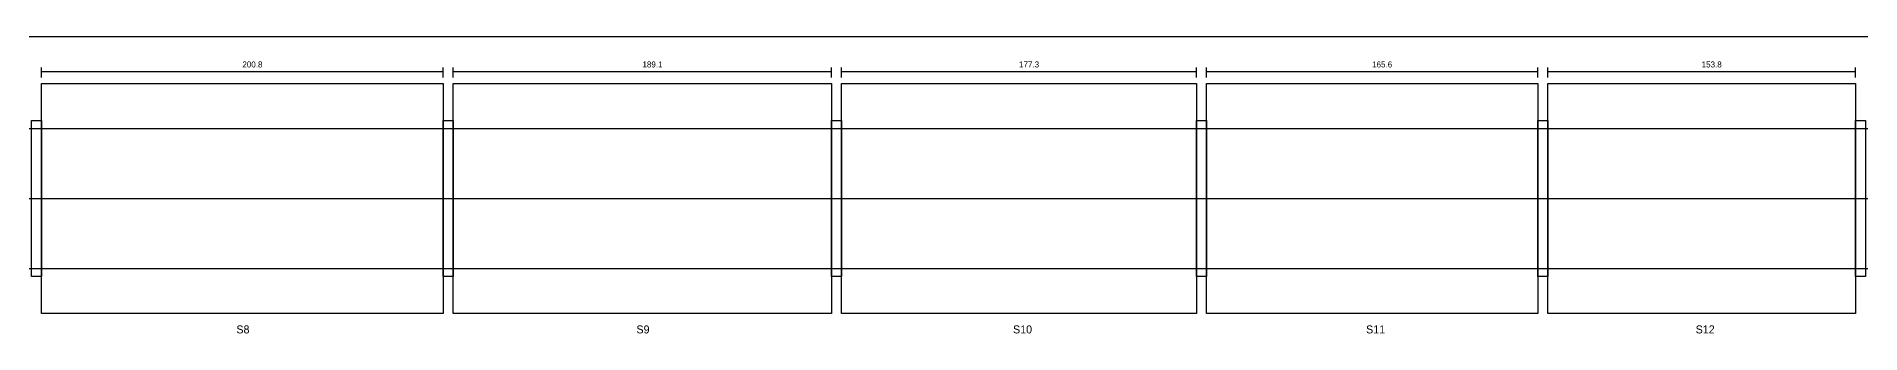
# Model space of a CAD drawing. Header units: metres. Extents: x -20 to 3497, y -89 to 86.
# Drawn here: x 1788 to 2699, y -68 to 81 of the extents above; entities that cross this region are included whole.
import ezdxf

# ---------------------------------------------------------------- set-up
doc = ezdxf.new("R2010")
doc.units = ezdxf.units.M
for name, color, linetype in [('CENTRE', 1, 'Continuous'), ('DIMENSION', 2, 'Continuous'), ('HATCH', 8, 'Continuous'), ('OUTLINE', 7, 'Continuous'), ('TITLE', 4, 'Continuous')]:
    doc.layers.add(name, color=color, linetype=linetype)

msp = doc.modelspace()

# ---------------------------------------------------------------- linework, layer by layer
at = {"layer": 'CENTRE'}
msp.add_line((-20, 0), (3469.4, 0), dxfattribs=at)
at = {"layer": 'DIMENSION', "color": 2}
for p, q in [((0, 81), (3449.4, 81)), ((1790.2, 60.5), (1790.2, 65.5)), ((1991, 60.5), (1991, 65.5)), ((1996, 60.5), (1996, 65.5)), ((2185.1, 60.5), (2185.1, 65.5)), ((2190.1, 60.5), (2190.1, 65.5)), ((2367.4, 60.5), (2367.4, 65.5)), ((2372.4, 60.5), (2372.4, 65.5)), ((2538, 60.5), (2538, 65.5)), ((2543, 60.5), (2543, 65.5)), ((2696.8, 60.5), (2696.8, 65.5)), ((1790.2, 63.5), (1991, 63.5)), ((1996, 63.5), (2185.1, 63.5)), ((2190.1, 63.5), (2367.4, 63.5)), ((2372.4, 63.5), (2538, 63.5)), ((2543, 63.5), (2696.8, 63.5))]:
    msp.add_line(p, q, dxfattribs=at)
at = {"layer": 'HATCH'}
for points in [[(1785.2, 39), (1790.2, 39), (1790.2, -39), (1785.2, -39)], [(1991, 39), (1996, 39), (1996, -39), (1991, -39)], [(2185.1, 39), (2190.1, 39), (2190.1, -39), (2185.1, -39)], [(2367.4, 39), (2372.4, 39), (2372.4, -39), (2367.4, -39)], [(2538, 39), (2543, 39), (2543, -39), (2538, -39)], [(2696.8, 39), (2701.8, 39), (2701.8, -39), (2696.8, -39)]]:
    msp.add_lwpolyline(points, close=True, dxfattribs=at)
at = {"layer": 'OUTLINE'}
for p, q in [((0, 35), (3449.4, 35)), ((0, -35), (3449.4, -35))]:
    msp.add_line(p, q, dxfattribs=at)
for points in [[(1790.2, 57.5), (1991, 57.5), (1991, -57.5), (1790.2, -57.5)], [(1996, 57.5), (2185.1, 57.5), (2185.1, -57.5), (1996, -57.5)], [(2190.1, 57.5), (2367.4, 57.5), (2367.4, -57.5), (2190.1, -57.5)], [(2372.4, 57.5), (2538, 57.5), (2538, -57.5), (2372.4, -57.5)], [(2543, 57.5), (2696.8, 57.5), (2696.8, -57.5), (2543, -57.5)]]:
    msp.add_lwpolyline(points, close=True, dxfattribs=at)

# ---------------------------------------------------------------- texts
at = {"layer": 'DIMENSION'}
for s, p in [('200.8', (1890.6, 65.5)), ('189.1', (2090.55, 65.5)), ('177.3', (2278.75, 65.5)), ('165.6', (2455.2, 65.5)), ('153.8', (2619.9, 65.5))]:
    msp.add_text(s, height=3, dxfattribs=at).set_placement(p)
at = {"layer": 'TITLE'}
for s, p in [('S8', (1887.6, -67.5)), ('S9', (2087.55, -67.5)), ('S10', (2275.75, -67.5)), ('S11', (2452.2, -67.5)), ('S12', (2616.9, -67.5))]:
    msp.add_text(s, height=4, dxfattribs=at).set_placement(p)

doc.saveas('drawing.dxf')
